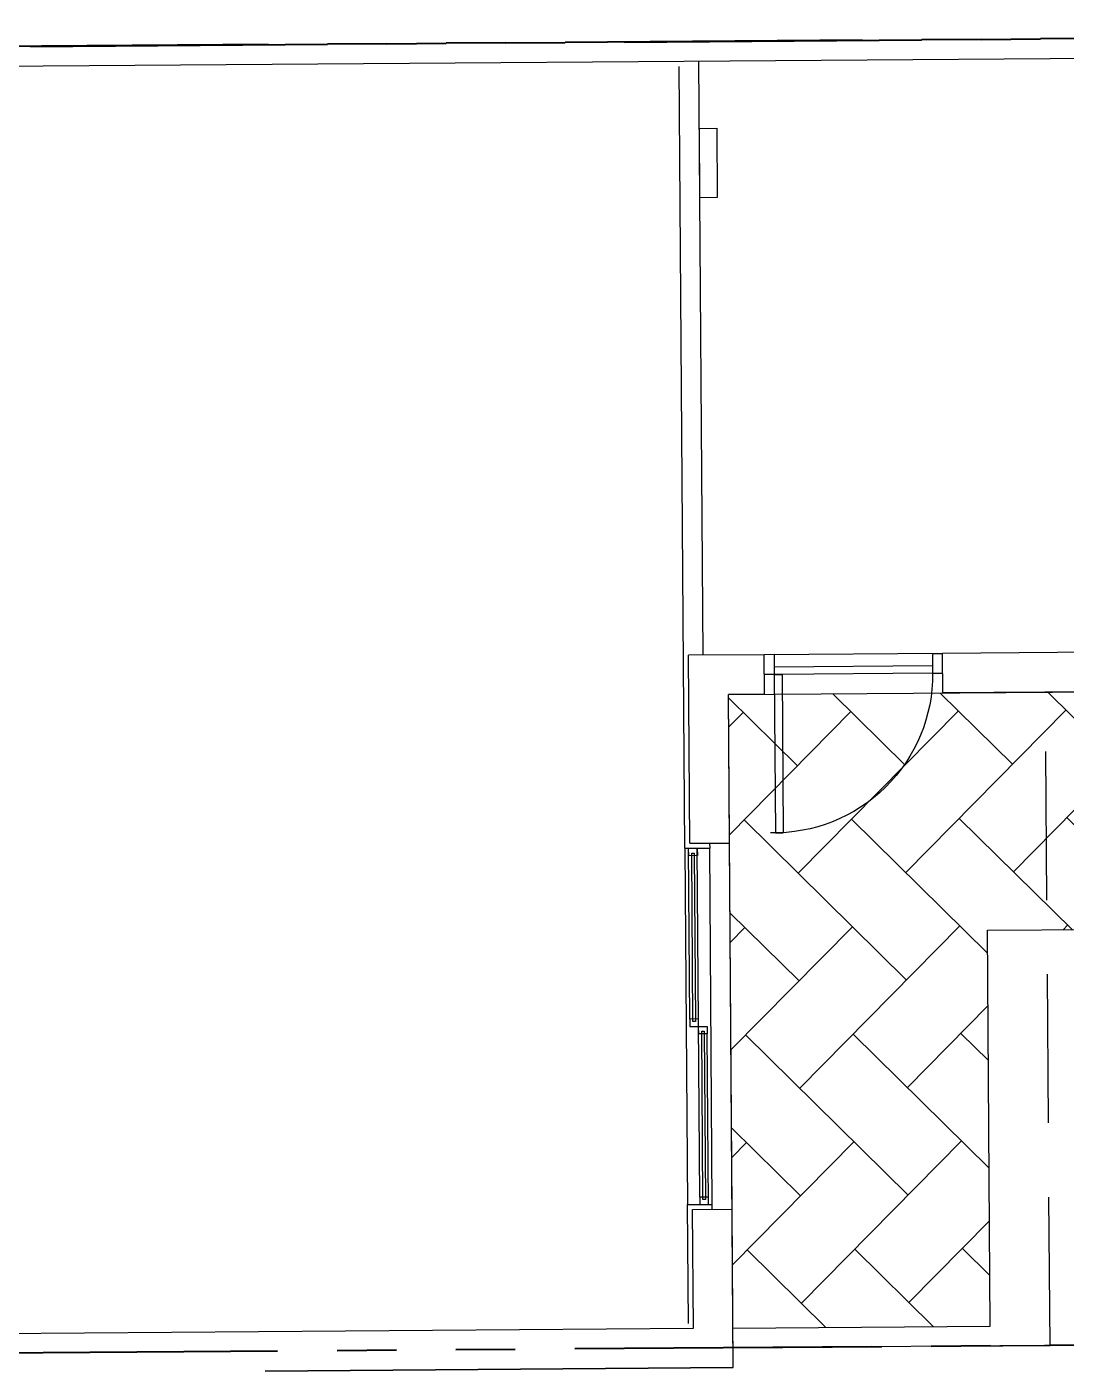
# Model space of a CAD drawing. Header units: feet. Extents: x 919634 to 928945, y 707022 to 708026.
# Drawn here: x 920153.06 to 920170.55, y 707361.44 to 707384.02 of the extents above; entities that cross this region are included whole.
import ezdxf

# ---------------------------------------------------------------- set-up
doc = ezdxf.new("R2010")
doc.units = ezdxf.units.FT
doc.header["$LTSCALE"] = 20
doc.header["$MEASUREMENT"] = 0
doc.linetypes.add('Site Plan$0$HIDDEN2', pattern=[0.1875, 0.125, -0.0625])
doc.linetypes.add('Site Plan$0$PHANTOM2', pattern=[1.25, 0.625, -0.125, 0.125, -0.125, 0.125, -0.125])
for name, color, linetype in [('-u-site-xref', 7, 'Continuous'), ('Site Plan$0$-u-site-bldg_interior', 252, 'Continuous'), ('Site Plan$0$-u-site-fence', 4, 'Site Plan$0$FENCELINE1'), ('Site Plan$0$SP-BLDG-ROOF ABOVE', 4, 'Site Plan$0$HIDDEN2'), ('Site Plan$0$SP-LOT PAVERS', 254, 'Continuous')]:
    doc.layers.add(name, color=color, linetype=linetype)
for name, color, linetype, lineweight in [('Site Plan$0$SP-LOT LINES', 252, 'Site Plan$0$PHANTOM2', 40), ('Site Plan$0$SP-SIDEWALK', 2, 'Continuous', 25), ('SP-BUILDING-FOOTPRINT', 1, 'Continuous', 25)]:
    doc.layers.add(name, color=color, linetype=linetype, lineweight=lineweight)
doc.layers.get('-u-site-xref').off()
doc.linetypes.add('Site Plan$0$FENCELINE1', pattern='A,0.25,-0.1,[133,ltypeshp.shx,S=0.1,R=0,X=-0.1,Y=0],-0.1,1', length=1.45)

# ---------------------------------------------------------------- blocks, each defined once
blk = doc.blocks.new('Site Plan$0$DR1H902')
for p, q in [((-0.5, 0), (-0.5, 1)), ((-0.5, 1), (-0.45, 1)), ((-0.45, 0), (-0.45, 1)), ((-0.5, 0), (-0.45, 0))]:
    blk.add_line(p, q)
blk.add_arc((-0.5, 0), 1, 0, 91.70698)
blk = doc.blocks.new('Site Plan')
at = {"layer": 'Site Plan$0$SP-LOT PAVERS'}
h = blk.add_hatch(dxfattribs=at)
h.set_pattern_fill('AR-HBONE', color=256, scale=0.32, angle=-89.58178215)
h.paths.add_polyline_path([(920164.869, 707372.778), (920185.118, 707372.926), (920185.045, 707382.926), (920203.166, 707383.058), (920199.812, 707364.033), (920177.267, 707363.869), (920177.231, 707368.869), (920169.228, 707368.81), (920169.276, 707362.144), (920164.946, 707362.112)])
at = {"layer": 'Site Plan$0$-u-site-bldg_interior'}
for p, q in [((920184.373, 707383.588), (920125.451, 707383.158)), ((920164.137, 707370.19), (920164.041, 707383.356)), ((920164.447, 707373.442), (920164.374, 707383.442)), ((920184.446, 707373.588), (920168.47, 707373.471)), ((920165.47, 707373.45), (920164.197, 707373.44)), ((920164.22, 707370.274), (920164.197, 707373.44)), ((920168.47, 707373.471), (920165.47, 707373.45)), ((920165.637, 707373.451), (920165.47, 707373.45)), ((920165.475, 707372.783), (920165.47, 707373.45)), ((920165.637, 707373.451), (920165.639, 707373.117)), ((920168.304, 707373.47), (920168.47, 707373.472)), ((920168.304, 707373.47), (920168.306, 707373.137)), ((920168.475, 707372.805), (920168.47, 707373.471)), ((920168.305, 707373.262), (920165.638, 707373.242)), ((920168.306, 707373.137), (920165.639, 707373.117)), ((920168.306, 707373.137), (920168.473, 707373.138)), ((920165.639, 707373.117), (920165.473, 707373.116)), ((920185.118, 707372.926), (920168.475, 707372.805)), ((920165.475, 707372.783), (920164.869, 707372.778)), ((920164.887, 707370.279), (920164.869, 707372.778)), ((920164.137, 707370.19), (920164.554, 707370.193)), ((920164.22, 707370.274), (920164.887, 707370.279)), ((920164.389, 707364.316), (920164.346, 707370.191)), ((920164.553, 707370.276), (920164.554, 707370.193)), ((920164.598, 707364.193), (920164.554, 707370.193)), ((920164.932, 707364.112), (920164.887, 707370.279)), ((920164.137, 707370.19), (920164.181, 707364.19)), ((920164.221, 707367.315), (920164.2, 707370.19)), ((920164.535, 707364.19), (920164.514, 707367.067)), ((920164.181, 707364.19), (920164.598, 707364.193)), ((920164.196, 707362.19), (920164.181, 707364.19)), ((920164.265, 707364.107), (920164.932, 707364.112)), ((920164.28, 707362.107), (920164.265, 707364.107)), ((920164.598, 707364.11), (920164.598, 707364.193)), ((920164.951, 707361.445), (920164.932, 707364.112)), ((920116.948, 707361.762), (920164.28, 707362.107)), ((920164.951, 707361.445), (920157.074, 707361.388))]:
    blk.add_line(p, q, dxfattribs=at)
for points in [[(920164.682, 707381.146), (920164.391, 707381.144), (920164.382, 707382.311), (920164.674, 707382.313)], [(920164.201, 707370.065), (920164.2, 707370.19), (920164.346, 707370.191), (920164.347, 707370.066)], [(920164.294, 707370.108), (920164.315, 707367.274), (920164.273, 707367.274), (920164.253, 707370.107)], [(920164.221, 707367.315), (920164.222, 707367.19), (920164.368, 707367.191), (920164.367, 707367.316)], [(920164.369, 707367.066), (920164.368, 707367.191), (920164.513, 707367.192), (920164.514, 707367.067)], [(920164.462, 707367.109), (920164.483, 707364.275), (920164.441, 707364.275), (920164.42, 707367.108)], [(920164.389, 707364.316), (920164.39, 707364.191), (920164.535, 707364.192), (920164.534, 707364.317)]]:
    blk.add_lwpolyline(points, close=True, dxfattribs=at)
at = {"layer": 'Site Plan$0$-u-site-fence', "ltscale": 0.15}
blk.add_line((920170.937, 707361.822), (920164.949, 707361.779), dxfattribs=at)
at = {"layer": 'Site Plan$0$SP-BLDG-ROOF ABOVE'}
blk.add_lwpolyline([(920164.949, 707361.779), (920170.282, 707361.818), (920170.202, 707372.817)], dxfattribs=at)
at = {"layer": 'Site Plan$0$SP-LOT LINES', "ltscale": 0.4}
for points in [[(920103.123, 707383.328), (920102.96, 707405.661), (920196.958, 707406.347), (920197.121, 707384.014)], [(920103.284, 707361.329), (920103.123, 707383.328), (920197.121, 707384.014), (920197.281, 707362.015)]]:
    blk.add_lwpolyline(points, close=True, dxfattribs=at)
at = {"layer": 'Site Plan$0$SP-SIDEWALK'}
for p, q in [((920169.228, 707368.81), (920177.231, 707368.869)), ((920169.276, 707362.144), (920169.228, 707368.81)), ((920164.946, 707362.112), (920169.276, 707362.144))]:
    blk.add_line(p, q, dxfattribs=at)
at = {"layer": 'Site Plan$0$-u-site-bldg_interior', "extrusion": (0, 0, -1), "xscale": 2.666990255305792, "yscale": 2.666990255305792, "zscale": -7.111974014148773, "rotation": 179.5817821507249}
blk.add_blockref('Site Plan$0$DR1H902', (-920166.973, 707373.127), dxfattribs=at)

msp = doc.modelspace()

# ---------------------------------------------------------------- block references
at = {"layer": '-u-site-xref'}
msp.add_blockref('Site Plan', (0, 0), dxfattribs=at)

# ---------------------------------------------------------------- next in the draw order: linework, layer by layer
at = {"layer": 'SP-BUILDING-FOOTPRINT'}
msp.add_lwpolyline([(920157.074, 707361.388), (920164.951, 707361.445), (920164.869, 707372.778), (920185.118, 707372.926), (920185.035, 707384.259), (920174.202, 707384.18), (920174.124, 707394.847), (920153.875, 707394.699), (920153.792, 707406.032), (920121.967, 707405.8), (920121.967, 707405.8), (920115.627, 707405.753), (920115.697, 707396.087), (920119.697, 707396.116), (920119.792, 707383.116), (920121.792, 707383.131), (920121.867, 707372.798), (920119.867, 707372.783), (920119.948, 707361.784), (920116.948, 707361.762), (920117.023, 707351.429)], dxfattribs=at)

doc.saveas('drawing.dxf')
